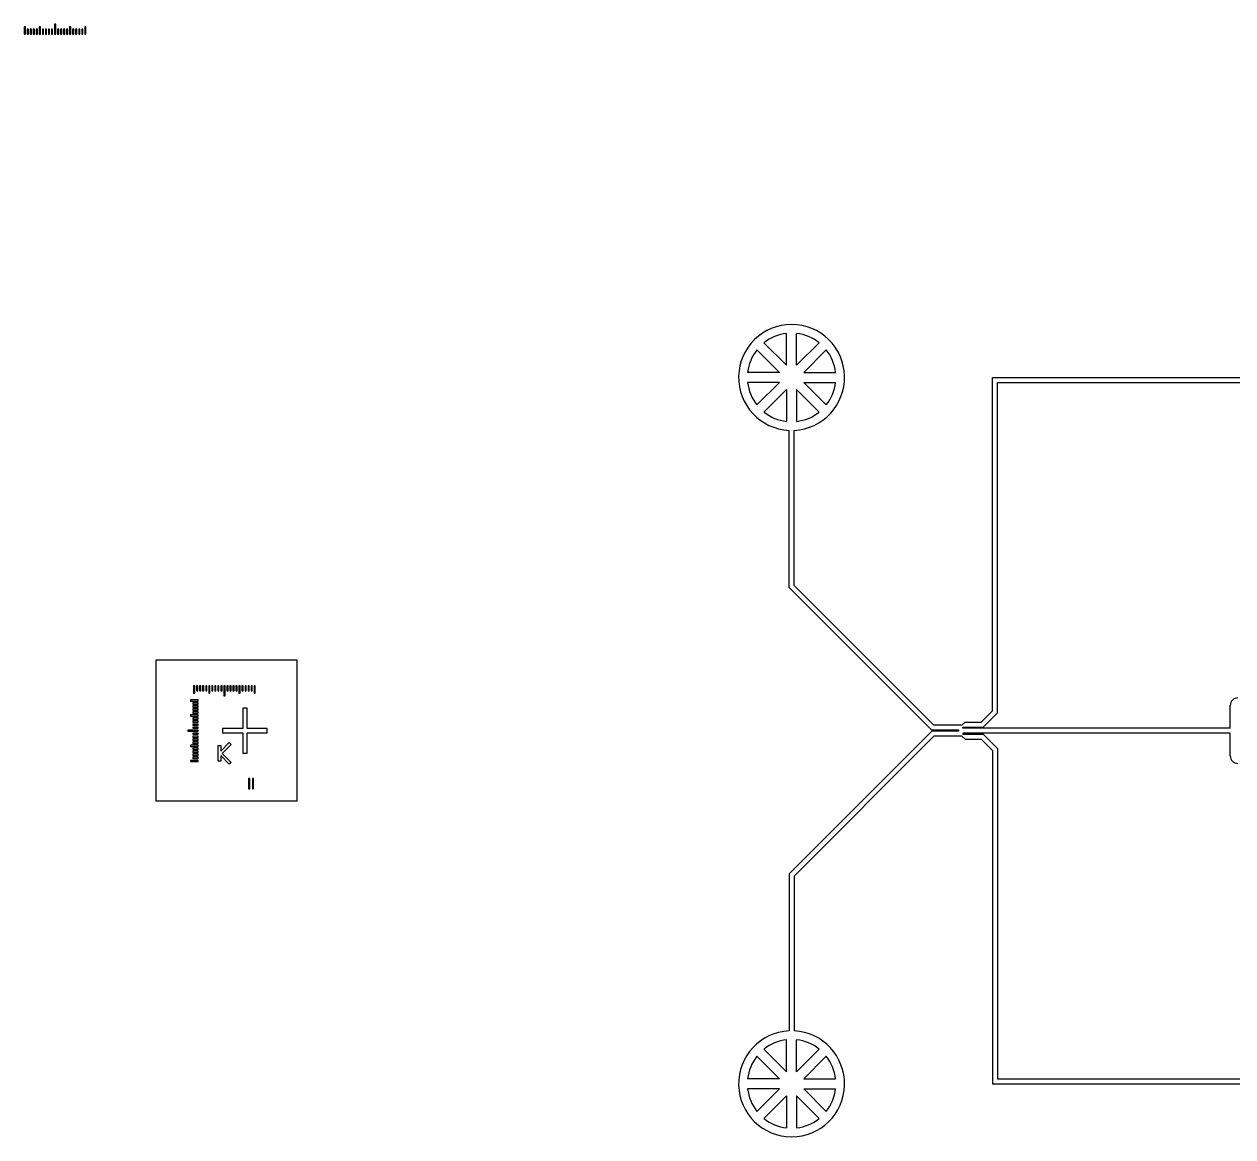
# Model space of a CAD drawing. Extents: x -24493 to 76507, y 84496 to 185496.
# Drawn here: x 25701 to 37682, y 138372 to 149396 of the extents above; entities that cross this region are included whole.
import ezdxf

# ---------------------------------------------------------------- set-up
doc = ezdxf.new("R2010")
doc.units = 13
doc.layers.add('CHROME', color=10, linetype='Continuous')
doc.layers.add('CL - Main', color=150, linetype='Continuous')

msp = doc.modelspace()

# ---------------------------------------------------------------- linework, layer by layer
at = {"layer": 'CHROME'}
for p, q in [((33258, 146016), (33258, 146332)), ((33357, 146016), (33357, 146332)), ((33187, 145946), (32964, 146169)), ((33258, 146016), (33034, 146240)), ((33357, 146016), (33581, 146240)), ((33428, 145946), (33651, 146169)), ((33187, 145946), (32871, 145946)), ((33428, 145946), (33744, 145946)), ((33187, 145846), (32871, 145846)), ((33187, 145846), (32964, 145623)), ((33428, 145846), (33651, 145623)), ((33428, 145846), (33744, 145846)), ((33258, 145775), (33034, 145552)), ((33258, 145775), (33258, 145459)), ((33357, 145775), (33581, 145552)), ((33357, 145775), (33357, 145459)), ((27380, 142841), (27380, 142766)), ((27392, 142841), (27380, 142841)), ((27392, 142766), (27392, 142841)), ((27410, 142841), (27410, 142791)), ((27422, 142841), (27410, 142841)), ((27422, 142791), (27422, 142841)), ((27440, 142841), (27440, 142791)), ((27452, 142841), (27440, 142841)), ((27452, 142791), (27452, 142841)), ((27470, 142841), (27470, 142791)), ((27482, 142841), (27470, 142841)), ((27482, 142791), (27482, 142841)), ((27500, 142841), (27500, 142791)), ((27512, 142841), (27500, 142841)), ((27512, 142791), (27512, 142841)), ((27530, 142841), (27530, 142766)), ((27542, 142841), (27530, 142841)), ((27542, 142766), (27542, 142841)), ((27560, 142841), (27560, 142791)), ((27572, 142841), (27560, 142841)), ((27572, 142791), (27572, 142841)), ((27590, 142841), (27590, 142791)), ((27602, 142841), (27590, 142841)), ((27602, 142791), (27602, 142841)), ((27620, 142841), (27620, 142791)), ((27632, 142841), (27620, 142841)), ((27632, 142791), (27632, 142841)), ((27650, 142841), (27650, 142791)), ((27662, 142841), (27650, 142841)), ((27662, 142791), (27662, 142841)), ((27680, 142841), (27680, 142741)), ((27692, 142841), (27680, 142841)), ((27692, 142741), (27692, 142841)), ((27710, 142841), (27710, 142791)), ((27722, 142841), (27710, 142841)), ((27722, 142791), (27722, 142841)), ((27740, 142841), (27740, 142791)), ((27752, 142841), (27740, 142841)), ((27752, 142791), (27752, 142841)), ((27770, 142841), (27770, 142791)), ((27782, 142841), (27770, 142841)), ((27782, 142791), (27782, 142841)), ((27800, 142841), (27800, 142791)), ((27812, 142841), (27800, 142841)), ((27812, 142791), (27812, 142841)), ((27830, 142841), (27830, 142766)), ((27842, 142841), (27830, 142841)), ((27842, 142766), (27842, 142841)), ((27860, 142841), (27860, 142791)), ((27872, 142841), (27860, 142841)), ((27872, 142791), (27872, 142841)), ((27890, 142841), (27890, 142791)), ((27902, 142841), (27890, 142841)), ((27902, 142791), (27902, 142841)), ((27920, 142841), (27920, 142791)), ((27932, 142841), (27920, 142841)), ((27932, 142791), (27932, 142841)), ((27950, 142841), (27950, 142791)), ((27962, 142841), (27950, 142841)), ((27962, 142791), (27962, 142841)), ((27980, 142841), (27980, 142766)), ((27992, 142841), (27980, 142841)), ((27992, 142766), (27992, 142841)), ((27424, 142702), (27349, 142702)), ((27349, 142702), (27349, 142690)), ((27380, 142766), (27392, 142766)), ((27410, 142791), (27422, 142791)), ((27424, 142690), (27424, 142702)), ((27440, 142791), (27452, 142791)), ((27470, 142791), (27482, 142791)), ((27500, 142791), (27512, 142791)), ((27530, 142766), (27542, 142766)), ((27560, 142791), (27572, 142791)), ((27590, 142791), (27602, 142791)), ((27620, 142791), (27632, 142791)), ((27650, 142791), (27662, 142791)), ((27680, 142741), (27692, 142741)), ((27710, 142791), (27722, 142791)), ((27740, 142791), (27752, 142791)), ((27770, 142791), (27782, 142791)), ((27800, 142791), (27812, 142791)), ((27830, 142766), (27842, 142766)), ((27860, 142791), (27872, 142791)), ((27890, 142791), (27902, 142791)), ((27920, 142791), (27932, 142791)), ((27950, 142791), (27962, 142791)), ((27980, 142766), (27992, 142766)), ((27349, 142690), (27424, 142690)), ((27424, 142672), (27374, 142672)), ((27374, 142672), (27374, 142660)), ((27374, 142660), (27424, 142660)), ((27424, 142642), (27374, 142642)), ((27374, 142642), (27374, 142630)), ((27374, 142630), (27424, 142630)), ((27424, 142612), (27374, 142612)), ((27374, 142612), (27374, 142600)), ((27374, 142600), (27424, 142600)), ((27424, 142582), (27374, 142582)), ((27374, 142582), (27374, 142570)), ((27424, 142660), (27424, 142672)), ((27424, 142630), (27424, 142642)), ((27424, 142600), (27424, 142612)), ((27424, 142570), (27424, 142582)), ((27911, 142618), (27867, 142618)), ((27867, 142618), (27867, 142418)), ((27911, 142418), (27911, 142618)), ((27424, 142552), (27349, 142552)), ((27349, 142552), (27349, 142540)), ((27349, 142540), (27424, 142540)), ((27374, 142570), (27424, 142570)), ((27424, 142522), (27374, 142522)), ((27374, 142522), (27374, 142510)), ((27374, 142510), (27424, 142510)), ((27424, 142492), (27374, 142492)), ((27374, 142492), (27374, 142480)), ((27374, 142480), (27424, 142480)), ((27424, 142462), (27374, 142462)), ((27374, 142462), (27374, 142450)), ((27424, 142540), (27424, 142552)), ((27424, 142510), (27424, 142522)), ((27424, 142480), (27424, 142492)), ((27424, 142450), (27424, 142462)), ((27424, 142402), (27324, 142402)), ((27324, 142402), (27324, 142390)), ((27324, 142390), (27424, 142390)), ((27374, 142450), (27424, 142450)), ((27424, 142432), (27374, 142432)), ((27374, 142432), (27374, 142420)), ((27374, 142420), (27424, 142420)), ((27424, 142372), (27374, 142372)), ((27374, 142372), (27374, 142360)), ((27374, 142360), (27424, 142360)), ((27424, 142342), (27374, 142342)), ((27374, 142342), (27374, 142330)), ((27424, 142420), (27424, 142432)), ((27424, 142390), (27424, 142402)), ((27424, 142360), (27424, 142372)), ((27424, 142330), (27424, 142342)), ((27867, 142418), (27667, 142418)), ((27667, 142418), (27667, 142374)), ((27667, 142374), (27867, 142374)), ((27867, 142374), (27867, 142174)), ((28111, 142418), (27911, 142418)), ((27911, 142174), (27911, 142374)), ((27911, 142374), (28111, 142374)), ((28111, 142374), (28111, 142418)), ((27424, 142252), (27349, 142252)), ((27349, 142252), (27349, 142240)), ((27349, 142240), (27424, 142240)), ((27374, 142330), (27424, 142330)), ((27424, 142312), (27374, 142312)), ((27374, 142312), (27374, 142300)), ((27374, 142300), (27424, 142300)), ((27424, 142282), (27374, 142282)), ((27374, 142282), (27374, 142270)), ((27374, 142270), (27424, 142270)), ((27424, 142222), (27374, 142222)), ((27374, 142222), (27374, 142210)), ((27424, 142300), (27424, 142312)), ((27424, 142270), (27424, 142282)), ((27424, 142240), (27424, 142252)), ((27424, 142210), (27424, 142222)), ((27623, 142093), (27623, 142249)), ((27623, 142249), (27649, 142249)), ((27649, 142192), (27734, 142278)), ((27649, 142249), (27649, 142192)), ((27753, 142259), (27664, 142171)), ((27734, 142278), (27753, 142259)), ((27424, 142102), (27349, 142102)), ((27349, 142102), (27349, 142090)), ((27374, 142210), (27424, 142210)), ((27424, 142192), (27374, 142192)), ((27374, 142192), (27374, 142180)), ((27374, 142180), (27424, 142180)), ((27424, 142162), (27374, 142162)), ((27374, 142162), (27374, 142150)), ((27374, 142150), (27424, 142150)), ((27424, 142132), (27374, 142132)), ((27374, 142132), (27374, 142120)), ((27374, 142120), (27424, 142120)), ((27424, 142180), (27424, 142192)), ((27424, 142150), (27424, 142162)), ((27424, 142120), (27424, 142132)), ((27424, 142090), (27424, 142102)), ((27734, 142064), (27649, 142149)), ((27649, 142149), (27649, 142093)), ((27664, 142171), (27753, 142082)), ((27867, 142174), (27911, 142174)), ((27349, 142090), (27424, 142090)), ((27649, 142093), (27623, 142093)), ((27753, 142082), (27734, 142064)), ((27926, 141921), (27926, 141821)), ((27938, 141921), (27926, 141921)), ((27938, 141821), (27938, 141921)), ((27975, 141921), (27963, 141921)), ((27963, 141921), (27963, 141821)), ((27975, 141821), (27975, 141921)), ((27926, 141821), (27938, 141821)), ((27963, 141821), (27975, 141821)), ((33258, 139017), (33034, 139241)), ((33258, 139017), (33258, 139333)), ((33357, 139017), (33357, 139333)), ((33357, 139017), (33581, 139241)), ((33187, 138947), (32964, 139170)), ((33428, 138947), (33651, 139170)), ((33187, 138947), (32871, 138947)), ((33428, 138947), (33744, 138947)), ((33187, 138847), (32871, 138847)), ((33187, 138847), (32964, 138624)), ((33258, 138777), (33034, 138553)), ((33258, 138777), (33258, 138461)), ((33357, 138777), (33581, 138553)), ((33357, 138777), (33357, 138461)), ((33428, 138847), (33651, 138624)), ((33428, 138847), (33744, 138847))]:
    msp.add_line(p, q, dxfattribs=at)
for centre, start, end in [((33308, 145896), 96.5242, 128.4758), ((33308, 145896), 51.5242, 83.4758), ((33308, 145896), 141.5242, 173.4758), ((33308, 145896), 6.5242, 38.4758), ((33308, 145896), 186.5242, 218.4758), ((33308, 145896), 321.5242, 353.4758), ((33308, 145896), 231.5242, 263.4758), ((33308, 145896), 276.5242, 308.4758), ((33308, 138897), 96.5242, 128.4758), ((33308, 138897), 51.5242, 83.4758), ((33308, 138897), 141.5242, 173.4758), ((33308, 138897), 6.5242, 38.4758), ((33308, 138897), 186.5242, 218.4758), ((33308, 138897), 321.5242, 353.4758), ((33308, 138897), 231.5242, 263.4758), ((33308, 138897), 276.5242, 308.4758)]:
    msp.add_arc(centre, 439, start, end, dxfattribs=at)
at = {"layer": 'CL - Main'}
for p, q in [((25713, 149371), (25701, 149371)), ((25701, 149371), (25701, 149296)), ((25701, 149296), (25713, 149296)), ((25713, 149296), (25713, 149371)), ((25743, 149346), (25731, 149346)), ((25731, 149346), (25731, 149296)), ((25731, 149296), (25743, 149296)), ((25743, 149296), (25743, 149346)), ((25773, 149346), (25761, 149346)), ((25761, 149346), (25761, 149296)), ((25761, 149296), (25773, 149296)), ((25773, 149296), (25773, 149346)), ((25803, 149346), (25791, 149346)), ((25791, 149346), (25791, 149296)), ((25791, 149296), (25803, 149296)), ((25803, 149296), (25803, 149346)), ((25833, 149346), (25821, 149346)), ((25821, 149346), (25821, 149296)), ((25821, 149296), (25833, 149296)), ((25833, 149296), (25833, 149346)), ((25863, 149371), (25851, 149371)), ((25851, 149371), (25851, 149296)), ((25851, 149296), (25863, 149296)), ((25863, 149296), (25863, 149371)), ((25893, 149346), (25881, 149346)), ((25881, 149346), (25881, 149296)), ((25881, 149296), (25893, 149296)), ((25893, 149296), (25893, 149346)), ((25923, 149346), (25911, 149346)), ((25911, 149346), (25911, 149296)), ((25911, 149296), (25923, 149296)), ((25923, 149296), (25923, 149346)), ((25953, 149346), (25941, 149346)), ((25941, 149346), (25941, 149296)), ((25941, 149296), (25953, 149296)), ((25953, 149296), (25953, 149346)), ((25983, 149346), (25971, 149346)), ((25971, 149346), (25971, 149296)), ((25971, 149296), (25983, 149296)), ((25983, 149296), (25983, 149346)), ((26013, 149396), (26001, 149396)), ((26001, 149396), (26001, 149296)), ((26001, 149296), (26013, 149296)), ((26013, 149296), (26013, 149396)), ((26043, 149346), (26031, 149346)), ((26031, 149346), (26031, 149296)), ((26031, 149296), (26043, 149296)), ((26043, 149296), (26043, 149346)), ((26073, 149346), (26061, 149346)), ((26061, 149346), (26061, 149296)), ((26061, 149296), (26073, 149296)), ((26073, 149296), (26073, 149346)), ((26103, 149346), (26091, 149346)), ((26091, 149346), (26091, 149296)), ((26091, 149296), (26103, 149296)), ((26103, 149296), (26103, 149346)), ((26133, 149346), (26121, 149346)), ((26121, 149346), (26121, 149296)), ((26121, 149296), (26133, 149296)), ((26133, 149296), (26133, 149346)), ((26163, 149371), (26151, 149371)), ((26151, 149371), (26151, 149296)), ((26151, 149296), (26163, 149296)), ((26163, 149296), (26163, 149371)), ((26193, 149346), (26181, 149346)), ((26181, 149346), (26181, 149296)), ((26181, 149296), (26193, 149296)), ((26193, 149296), (26193, 149346)), ((26223, 149346), (26211, 149346)), ((26211, 149346), (26211, 149296)), ((26211, 149296), (26223, 149296)), ((26223, 149296), (26223, 149346)), ((26253, 149346), (26241, 149346)), ((26241, 149346), (26241, 149296)), ((26241, 149296), (26253, 149296)), ((26253, 149296), (26253, 149346)), ((26283, 149346), (26271, 149346)), ((26271, 149346), (26271, 149296)), ((26271, 149296), (26283, 149296)), ((26283, 149296), (26283, 149346)), ((26313, 149371), (26301, 149371)), ((26301, 149371), (26301, 149296)), ((26301, 149296), (26313, 149296)), ((26313, 149296), (26313, 149371)), ((35298, 142593), (35298, 145896)), ((35298, 145896), (53727, 145896)), ((35348, 142572), (35348, 145846)), ((35348, 145846), (53706, 145846)), ((33283, 143815), (33283, 145371)), ((33333, 143836), (33333, 145371)), ((34697, 142401), (33283, 143815)), ((34717, 142451), (33333, 143836)), ((28407, 143096), (27007, 143096)), ((27007, 143096), (27007, 141696)), ((28407, 141696), (28407, 143096)), ((35186, 142481), (35298, 142593)), ((37657, 142421), (37657, 142646)), ((34997, 142451), (35027, 142481)), ((35027, 142481), (35186, 142481)), ((35207, 142431), (35348, 142572)), ((34697, 142391), (33283, 140977)), ((34717, 142341), (33333, 140956)), ((34967, 142401), (34697, 142401)), ((34967, 142391), (34697, 142391)), ((34997, 142451), (34717, 142451)), ((34997, 142341), (34717, 142341)), ((34967, 142391), (34967, 142401)), ((34997, 142341), (35027, 142311)), ((35007, 142421), (35007, 142431)), ((35007, 142431), (35207, 142431)), ((37657, 142421), (35007, 142421)), ((35007, 142371), (35007, 142361)), ((37657, 142371), (35007, 142371)), ((35007, 142361), (35207, 142361)), ((35207, 142361), (35348, 142219)), ((37657, 142146), (37657, 142371)), ((35027, 142311), (35186, 142311)), ((35186, 142311), (35298, 142199)), ((35348, 142219), (35348, 138946)), ((35298, 142199), (35298, 138896)), ((28407, 141696), (27007, 141696)), ((33283, 140977), (33283, 139421)), ((33333, 140956), (33333, 139421)), ((35298, 138896), (53727, 138896)), ((35348, 138946), (53706, 138946))]:
    msp.add_line(p, q, dxfattribs=at)
for centre, radius, start, end in [((33308, 145896), 525, 272.7294, 267.2706), ((37732, 142646), 75, 90, 180), ((37732, 142146), 75, 180, 270), ((33308, 138897), 525, 92.7294, 87.2706)]:
    msp.add_arc(centre, radius, start, end, dxfattribs=at)

doc.saveas('drawing.dxf')
